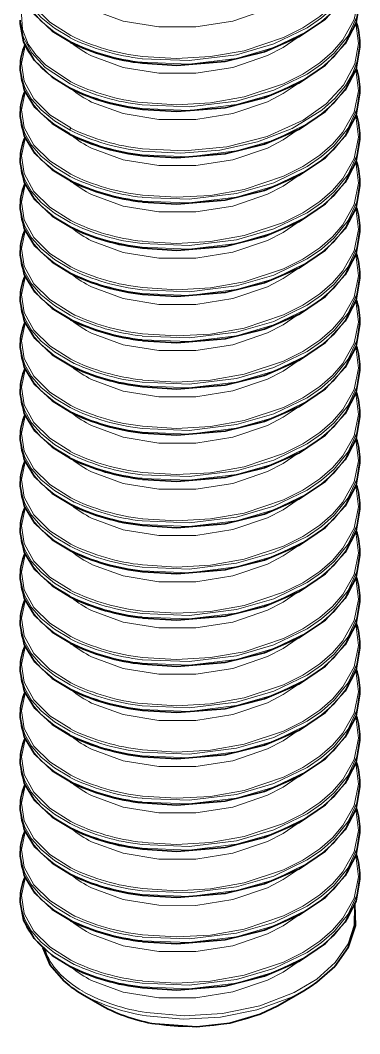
# Model space of a CAD drawing. Extents: x 145 to 857, y 42 to 790.
# Drawn here: x 704.24 to 707.24, y 723.03 to 731.98 of the extents above; entities that cross this region are included whole.
import ezdxf

# ---------------------------------------------------------------- set-up
doc = ezdxf.new("R2010")
doc.units = 0

msp = doc.modelspace()

# ---------------------------------------------------------------- linework, layer by layer
at = {"color": 7, "lineweight": 35, "ltscale": 0.000802612}
for p, q in [((704.2402, 731.9458), (704.2402, 731.9779)), ((707.2402, 731.7417), (707.2402, 731.7738)), ((707.2402, 731.3334), (707.2402, 731.3655)), ((704.2402, 731.1293), (704.2402, 731.1614)), ((704.2402, 730.7211), (704.2402, 730.7532)), ((707.2402, 730.517), (707.2402, 730.5491)), ((707.2402, 730.1087), (707.2402, 730.1408)), ((707.2402, 729.7004), (707.2402, 729.7325)), ((704.2402, 729.4963), (704.2402, 729.5284)), ((704.2402, 729.0881), (704.2402, 729.1202)), ((707.2402, 728.4757), (707.2402, 728.5078)), ((704.2402, 727.8633), (704.2402, 727.8954)), ((704.2402, 727.4551), (704.2402, 727.4872)), ((707.2402, 727.251), (707.2402, 727.2831)), ((707.2402, 726.8427), (707.2402, 726.8748)), ((707.2402, 726.4344), (707.2402, 726.4666)), ((704.2402, 726.2303), (704.2402, 726.2625)), ((704.2402, 725.8221), (704.2402, 725.8542)), ((707.2402, 725.618), (707.2402, 725.6501)), ((707.2402, 725.2097), (707.2402, 725.2418)), ((704.2402, 725.0056), (704.2402, 725.0377)), ((704.2402, 724.5974), (704.2402, 724.6295)), ((704.2402, 724.1891), (704.2402, 724.2212))]:
    msp.add_line(p, q, dxfattribs=at)
at = {"color": 7, "lineweight": 35, "ltscale": 0.000804138}
for p, q in [((704.2402, 731.5375), (704.2402, 731.5697)), ((707.2402, 730.9252), (707.2402, 730.9573)), ((704.2402, 730.3128), (704.2402, 730.345)), ((704.2402, 729.9045), (704.2402, 729.9367)), ((707.2402, 729.2922), (707.2402, 729.3243)), ((707.2402, 728.8839), (707.2402, 728.9161)), ((704.2402, 728.6798), (704.2402, 728.712)), ((704.2402, 728.2715), (704.2402, 728.3037)), ((707.2402, 728.0674), (707.2402, 728.0996)), ((707.2402, 727.6592), (707.2402, 727.6913)), ((704.2402, 727.0468), (704.2402, 727.079)), ((704.2402, 726.6385), (704.2402, 726.6707)), ((707.2402, 726.0262), (707.2402, 726.0583)), ((704.2402, 725.4138), (704.2402, 725.446)), ((707.2402, 724.8015), (707.2402, 724.8336)), ((707.2402, 724.3932), (707.2402, 724.4254))]:
    msp.add_line(p, q, dxfattribs=at)
at = {"color": 7, "lineweight": 35, "ltscale": 0.006595}
msp.add_line((706.5173, 723.2759), (706.7457, 723.4078), dxfattribs=at)
at = {"color": 7, "lineweight": 35, "ltscale": 0.00194}
msp.add_line((706.7457, 723.4078), (706.8118, 723.4485), dxfattribs=at)
at = {"color": 7, "lineweight": 35, "ltscale": 0.00496}
msp.add_line((704.9632, 723.2759), (704.7914, 723.3751), dxfattribs=at)
at = {"color": 7, "lineweight": 13}
for points in [[(707.2067, 732.7683), (707.2297, 732.5792), (707.1902, 732.3915), (707.0918, 732.2141), (706.9992, 732.1077), (706.8872, 732.0104), (706.7365, 731.9103), (706.5677, 731.8253), (706.2193, 731.7091), (705.9227, 731.6566), (705.6196, 731.6397), (705.3199, 731.6586)], [(704.6866, 731.8431), (704.5016, 731.9605), (704.361, 732.1002), (704.2749, 732.2564), (704.2504, 732.4125), (704.2838, 732.5679)], [(707.2402, 732.5903), (707.2139, 732.4166), (707.1368, 732.2501), (707.0142, 732.0969), (706.9032, 731.9989), (706.7755, 731.911), (706.4805, 731.7686), (706.15, 731.6732), (705.7343, 731.6219), (705.3179, 731.6387)], [(707.2402, 732.5582), (707.2139, 732.3844), (707.1368, 732.218), (707.0142, 732.0648), (706.9032, 731.9668), (706.7755, 731.8789), (706.4805, 731.7365), (706.15, 731.641), (705.7343, 731.5898), (705.3179, 731.6066)], [(704.6802, 731.8245), (704.5418, 731.9073), (704.425, 732.0024), (704.3407, 732.0986), (704.2806, 732.2017), (704.2504, 732.2931), (704.2402, 732.3862)], [(704.679, 731.793), (704.5408, 731.8759), (704.4242, 731.971), (704.3403, 732.067), (704.2805, 732.1699), (704.2504, 732.2611), (704.2402, 732.3541)], [(707.2067, 732.3601), (707.2297, 732.171), (707.1902, 731.9833), (707.0918, 731.8058), (706.9992, 731.6995), (706.8872, 731.6022), (706.7365, 731.5021), (706.5677, 731.4171), (706.2193, 731.3008), (705.9227, 731.2484), (705.6196, 731.2314), (705.3199, 731.2503)], [(704.871, 732.0724), (705.1509, 731.9698), (705.4646, 731.9189), (705.791, 731.9188), (706.1191, 731.9704), (706.426, 732.0746), (706.5645, 732.1464), (706.6886, 732.2308)], [(707.2402, 732.1821), (707.2139, 732.0083), (707.1368, 731.8418), (707.0142, 731.6887), (706.9032, 731.5907), (706.7755, 731.5028), (706.4805, 731.3604), (706.15, 731.2649), (705.7343, 731.2137), (705.3179, 731.2305)], [(704.2838, 732.1597), (704.2518, 732.0286), (704.2612, 731.8961), (704.3112, 731.7672), (704.3764, 731.6727), (704.4624, 731.5848), (704.6866, 731.4349)], [(707.2402, 732.1499), (707.2139, 731.9762), (707.1368, 731.8097), (707.0142, 731.6566), (706.9032, 731.5585), (706.7755, 731.4706), (706.4805, 731.3282), (706.15, 731.2327), (705.7343, 731.1816), (705.3179, 731.1983)], [(704.2402, 731.9779), (704.266, 731.8303), (704.3412, 731.6896), (704.4607, 731.5616), (704.6802, 731.4163)], [(705.3199, 730.842), (705.6916, 730.824), (706.0655, 730.8607), (706.4224, 730.952), (706.7412, 731.0966), (706.9424, 731.2386), (707.0978, 731.4058), (707.1965, 731.592), (707.23, 731.7715), (707.2067, 731.9518)], [(704.871, 731.6641), (705.1509, 731.5616), (705.4646, 731.5106), (705.791, 731.5106), (706.1191, 731.5622), (706.426, 731.6664), (706.5645, 731.7382), (706.6886, 731.8226)], [(704.6866, 731.0266), (704.5018, 731.1439), (704.3611, 731.2834), (704.275, 731.4395), (704.2504, 731.5954), (704.2834, 731.7507)], [(705.3179, 730.8222), (705.6596, 730.8035), (706.0043, 730.8307), (706.3374, 730.9039), (706.6434, 731.0223), (706.9059, 731.1846), (707.0209, 731.2874), (707.1146, 731.4), (707.1766, 731.5054), (707.2184, 731.6153), (707.2402, 731.7738)], [(707.2402, 731.7417), (707.2139, 731.5679), (707.1368, 731.4014), (707.0142, 731.2483), (706.9032, 731.1503), (706.7755, 731.0624), (706.4805, 730.92), (706.15, 730.8245), (705.7343, 730.7733), (705.3179, 730.7901)], [(704.6802, 731.008), (704.5418, 731.0908), (704.425, 731.1859), (704.3407, 731.282), (704.2806, 731.3853), (704.2504, 731.4766), (704.2402, 731.5697)], [(704.679, 730.9766), (704.5408, 731.0594), (704.4242, 731.1545), (704.3403, 731.2505), (704.2805, 731.3534), (704.2504, 731.4446), (704.2402, 731.5375)], [(707.2067, 731.5436), (707.2297, 731.3545), (707.1902, 731.1667), (707.0918, 730.9894), (706.9992, 730.8829), (706.8872, 730.7856), (706.7365, 730.6856), (706.5677, 730.6006), (706.2193, 730.4844), (705.9227, 730.4319), (705.6196, 730.415), (705.3199, 730.4338)], [(704.871, 731.2559), (705.1509, 731.1534), (705.4646, 731.1024), (705.791, 731.1023), (706.1191, 731.1539), (706.426, 731.2582), (706.5645, 731.3299), (706.6886, 731.4144)], [(704.6866, 730.6183), (704.5016, 730.7358), (704.361, 730.8754), (704.2749, 731.0316), (704.2504, 731.1877), (704.2838, 731.3432)], [(707.2402, 731.3655), (707.2139, 731.1918), (707.1368, 731.0253), (707.0142, 730.8722), (706.9032, 730.7742), (706.7755, 730.6863), (706.4805, 730.5438), (706.15, 730.4484), (705.7343, 730.3972), (705.3179, 730.4139)], [(707.2402, 731.3334), (707.2139, 731.1597), (707.1368, 730.9932), (707.0142, 730.8401), (706.9032, 730.7421), (706.7755, 730.6542), (706.4805, 730.5117), (706.15, 730.4163), (705.7343, 730.3651), (705.3179, 730.3818)], [(704.6802, 730.5997), (704.5418, 730.6826), (704.425, 730.7776), (704.3407, 730.8738), (704.2806, 730.977), (704.2504, 731.0684), (704.2402, 731.1614)], [(704.679, 730.5683), (704.5408, 730.6511), (704.4242, 730.7463), (704.3403, 730.8422), (704.2805, 730.9451), (704.2504, 731.0364), (704.2402, 731.1293)], [(707.2067, 731.1353), (707.2297, 730.9462), (707.1902, 730.7585), (707.0918, 730.5811), (706.9992, 730.4747), (706.8872, 730.3774), (706.7365, 730.2773), (706.5677, 730.1923), (706.2193, 730.0761), (705.9227, 730.0236), (705.6196, 730.0067), (705.3199, 730.0255)], [(704.6866, 730.2101), (704.5016, 730.3275), (704.361, 730.4672), (704.2749, 730.6234), (704.2504, 730.7795), (704.2838, 730.9349)], [(704.871, 730.8476), (705.1509, 730.7451), (705.4646, 730.6942), (705.791, 730.694), (706.1191, 730.7457), (706.426, 730.8499), (706.5645, 730.9216), (706.6886, 731.0061)], [(707.2402, 730.9573), (707.2139, 730.7836), (707.1368, 730.6171), (707.0142, 730.4639), (706.9032, 730.3659), (706.7755, 730.278), (706.4805, 730.1356), (706.15, 730.0402), (705.7343, 729.989), (705.3179, 730.0057)], [(707.2402, 730.9252), (707.2139, 730.7515), (707.1368, 730.585), (707.0142, 730.4318), (706.9032, 730.3338), (706.7755, 730.2459), (706.4805, 730.1035), (706.15, 730.008), (705.7343, 729.9568), (705.3179, 729.9736)], [(704.6802, 730.1915), (704.5418, 730.2743), (704.425, 730.3694), (704.3407, 730.4656), (704.2806, 730.5687), (704.2504, 730.6601), (704.2402, 730.7532)], [(704.679, 730.16), (704.5408, 730.2429), (704.4242, 730.338), (704.3403, 730.434), (704.2805, 730.5369), (704.2504, 730.6281), (704.2402, 730.7211)], [(707.2067, 730.7271), (707.2297, 730.538), (707.1902, 730.3503), (707.0918, 730.1729), (706.9992, 730.0665), (706.8872, 729.9691), (706.7365, 729.8691), (706.5677, 729.7841), (706.2193, 729.6678), (705.9227, 729.6154), (705.6196, 729.5985), (705.3199, 729.6173)], [(704.871, 730.4394), (705.1509, 730.3369), (705.4646, 730.2859), (705.791, 730.2858), (706.1191, 730.3374), (706.426, 730.4417), (706.5645, 730.5134), (706.6886, 730.5978)], [(704.6866, 729.8019), (704.5016, 729.9193), (704.361, 730.059), (704.2749, 730.2151), (704.2504, 730.3713), (704.2838, 730.5267)], [(707.2402, 730.5491), (707.2139, 730.3753), (707.1368, 730.2089), (707.0142, 730.0557), (706.9032, 729.9576), (706.7755, 729.8698), (706.4805, 729.7274), (706.15, 729.6319), (705.7343, 729.5807), (705.3179, 729.5975)], [(707.2402, 730.517), (707.2139, 730.3432), (707.1368, 730.1767), (707.0142, 730.0236), (706.9032, 729.9255), (706.7755, 729.8376), (706.4805, 729.6952), (706.15, 729.5997), (705.7343, 729.5486), (705.3179, 729.5653)], [(704.6802, 729.7833), (704.5418, 729.866), (704.425, 729.9611), (704.3407, 730.0573), (704.2806, 730.1605), (704.2504, 730.2518), (704.2402, 730.345)], [(704.679, 729.7518), (704.5408, 729.8347), (704.4242, 729.9298), (704.3403, 730.0258), (704.2805, 730.1287), (704.2504, 730.2198), (704.2402, 730.3128)], [(707.2067, 730.3188), (707.2297, 730.1298), (707.1902, 729.942), (707.0918, 729.7646), (706.9992, 729.6582), (706.8872, 729.5609), (706.7365, 729.4609), (706.5677, 729.3758), (706.2193, 729.2596), (705.9227, 729.2072), (705.6196, 729.1902), (705.3199, 729.209)], [(704.6866, 729.3936), (704.5016, 729.511), (704.361, 729.6507), (704.2749, 729.8069), (704.2504, 729.963), (704.2838, 730.1185)], [(704.871, 730.0311), (705.1509, 729.9286), (705.4646, 729.8776), (705.791, 729.8776), (706.1191, 729.9292), (706.426, 730.0334), (706.5645, 730.1052), (706.6886, 730.1896)], [(707.2402, 730.1408), (707.2139, 729.967), (707.1368, 729.8006), (707.0142, 729.6475), (706.9032, 729.5494), (706.7755, 729.4615), (706.4805, 729.3191), (706.15, 729.2236), (705.7343, 729.1725), (705.3179, 729.1892)], [(707.2402, 730.1087), (707.2139, 729.9349), (707.1368, 729.7684), (707.0142, 729.6153), (706.9032, 729.5173), (706.7755, 729.4294), (706.4805, 729.287), (706.15, 729.1915), (705.7343, 729.1404), (705.3179, 729.1571)], [(704.6802, 729.375), (704.5418, 729.4578), (704.425, 729.5529), (704.3407, 729.649), (704.2806, 729.7523), (704.2504, 729.8436), (704.2402, 729.9367)], [(704.679, 729.3436), (704.5408, 729.4264), (704.4242, 729.5215), (704.3403, 729.6175), (704.2805, 729.7204), (704.2504, 729.8116), (704.2402, 729.9045)], [(707.2067, 729.9106), (707.2297, 729.7215), (707.1902, 729.5338), (707.0918, 729.3564), (706.9992, 729.2499), (706.8872, 729.1526), (706.7365, 729.0526), (706.5677, 728.9676), (706.2193, 728.8514), (705.9227, 728.7989), (705.6196, 728.782), (705.3199, 728.8008)], [(704.871, 729.6229), (705.1509, 729.5204), (705.4646, 729.4694), (705.791, 729.4693), (706.1191, 729.5209), (706.426, 729.6252), (706.5645, 729.6969), (706.6886, 729.7814)], [(704.6866, 728.9854), (704.5016, 729.1028), (704.361, 729.2424), (704.2749, 729.3987), (704.2504, 729.5547), (704.2838, 729.7102)], [(707.2402, 729.7325), (707.2139, 729.5588), (707.1368, 729.3923), (707.0142, 729.2392), (706.9032, 729.1412), (706.7755, 729.0533), (706.4805, 728.9109), (706.15, 728.8154), (705.7343, 728.7642), (705.3179, 728.781)], [(707.2402, 729.7004), (707.2139, 729.5267), (707.1368, 729.3602), (707.0142, 729.2071), (706.9032, 729.1091), (706.7755, 729.0212), (706.4805, 728.8787), (706.15, 728.7833), (705.7343, 728.7321), (705.3179, 728.7488)], [(704.6802, 728.9668), (704.5418, 729.0496), (704.425, 729.1447), (704.3407, 729.2408), (704.2806, 729.344), (704.2504, 729.4354), (704.2402, 729.5284)], [(704.679, 728.9353), (704.5408, 729.0182), (704.4242, 729.1133), (704.3403, 729.2092), (704.2805, 729.3121), (704.2504, 729.4034), (704.2402, 729.4963)], [(707.2067, 729.5023), (707.2297, 729.3132), (707.1902, 729.1255), (707.0918, 728.9481), (706.9992, 728.8417), (706.8872, 728.7444), (706.7365, 728.6443), (706.5677, 728.5593), (706.2193, 728.4431), (705.9227, 728.3906), (705.6196, 728.3737), (705.3199, 728.3926)], [(704.871, 729.2146), (705.1509, 729.1121), (705.4646, 729.0612), (705.791, 729.061), (706.1191, 729.1127), (706.426, 729.2169), (706.5645, 729.2886), (706.6886, 729.3731)], [(707.2402, 729.3243), (707.2139, 729.1506), (707.1368, 728.9841), (707.0142, 728.8309), (706.9032, 728.7329), (706.7755, 728.645), (706.4805, 728.5026), (706.15, 728.4072), (705.7343, 728.356), (705.3179, 728.3727)], [(704.6866, 728.5771), (704.5016, 728.6945), (704.361, 728.8342), (704.2749, 728.9904), (704.2504, 729.1465), (704.2838, 729.302)], [(707.2402, 729.2922), (707.2139, 729.1185), (707.1368, 728.952), (707.0142, 728.7988), (706.9032, 728.7008), (706.7755, 728.6129), (706.4805, 728.4705), (706.15, 728.375), (705.7343, 728.3239), (705.3179, 728.3406)], [(704.6802, 728.5585), (704.5418, 728.6413), (704.425, 728.7364), (704.3407, 728.8326), (704.2806, 728.9357), (704.2504, 729.0271), (704.2402, 729.1202)], [(704.679, 728.5271), (704.5408, 728.6099), (704.4242, 728.705), (704.3403, 728.801), (704.2805, 728.9039), (704.2504, 728.9951), (704.2402, 729.0881)], [(707.2067, 729.0941), (707.2297, 728.905), (707.1902, 728.7173), (707.0918, 728.5399), (706.9992, 728.4335), (706.8872, 728.3362), (706.7365, 728.2361), (706.5677, 728.1511), (706.2193, 728.0349), (705.9227, 727.9824), (705.6196, 727.9655), (705.3199, 727.9843)], [(704.871, 728.8064), (705.1509, 728.7039), (705.4646, 728.6529), (705.791, 728.6528), (706.1191, 728.7045), (706.426, 728.8087), (706.5645, 728.8804), (706.6886, 728.9648)], [(704.6866, 728.1689), (704.5016, 728.2863), (704.361, 728.426), (704.2749, 728.5822), (704.2504, 728.7383), (704.2838, 728.8937)], [(707.2402, 728.9161), (707.2139, 728.7423), (707.1368, 728.5758), (707.0142, 728.4227), (706.9032, 728.3247), (706.7755, 728.2368), (706.4805, 728.0944), (706.15, 727.9989), (705.7343, 727.9478), (705.3179, 727.9645)], [(707.2402, 728.8839), (707.2139, 728.7102), (707.1368, 728.5437), (707.0142, 728.3906), (706.9032, 728.2925), (706.7755, 728.2047), (706.4805, 728.0623), (706.15, 727.9668), (705.7343, 727.9156), (705.3179, 727.9324)], [(704.6802, 728.1503), (704.5418, 728.233), (704.425, 728.3281), (704.3407, 728.4243), (704.2806, 728.5275), (704.2504, 728.6188), (704.2402, 728.712)], [(707.2067, 728.6859), (707.2297, 728.4968), (707.1902, 728.309), (707.0918, 728.1317), (706.9992, 728.0252), (706.8872, 727.9279), (706.7365, 727.8279), (706.5677, 727.7428), (706.2193, 727.6266), (705.9227, 727.5741), (705.6196, 727.5573), (705.3199, 727.576)], [(704.679, 728.1188), (704.5408, 728.2017), (704.4242, 728.2968), (704.3403, 728.3928), (704.2805, 728.4957), (704.2504, 728.5869), (704.2402, 728.6798)], [(704.871, 728.3981), (705.1509, 728.2957), (705.4646, 728.2446), (705.791, 728.2446), (706.1191, 728.2962), (706.426, 728.4004), (706.5645, 728.4722), (706.6886, 728.5566)], [(707.2402, 728.5078), (707.2139, 728.3341), (707.1368, 728.1676), (707.0142, 728.0145), (706.9032, 727.9164), (706.7755, 727.8286), (706.4805, 727.6861), (706.15, 727.5906), (705.7343, 727.5395), (705.3179, 727.5562)], [(704.6866, 727.7606), (704.5016, 727.8781), (704.361, 728.0177), (704.2749, 728.1739), (704.2504, 728.33), (704.2838, 728.4855)], [(707.2402, 728.4757), (707.2139, 728.3019), (707.1368, 728.1354), (707.0142, 727.9823), (706.9032, 727.8843), (706.7755, 727.7964), (706.4805, 727.654), (706.15, 727.5585), (705.7343, 727.5073), (705.3179, 727.5241)], [(704.6802, 727.742), (704.5418, 727.8248), (704.425, 727.9199), (704.3407, 728.0161), (704.2806, 728.1193), (704.2504, 728.2106), (704.2402, 728.3037)], [(704.679, 727.7106), (704.5408, 727.7934), (704.4242, 727.8885), (704.3403, 727.9845), (704.2805, 728.0874), (704.2504, 728.1786), (704.2402, 728.2715)], [(707.2067, 728.2776), (707.2297, 728.0885), (707.1902, 727.9008), (707.0918, 727.7234), (706.9992, 727.6169), (706.8872, 727.5197), (706.7365, 727.4196), (706.5677, 727.3346), (706.2193, 727.2184), (705.9227, 727.1659), (705.6196, 727.149), (705.3199, 727.1678)], [(704.871, 727.9899), (705.1509, 727.8874), (705.4646, 727.8364), (705.791, 727.8363), (706.1191, 727.8879), (706.426, 727.9922), (706.5645, 728.0639), (706.6886, 728.1484)], [(704.6866, 727.3524), (704.5016, 727.4698), (704.361, 727.6094), (704.2749, 727.7656), (704.2504, 727.9218), (704.2838, 728.0772)], [(707.2402, 728.0996), (707.2139, 727.9258), (707.1368, 727.7593), (707.0142, 727.6062), (706.9032, 727.5082), (706.7755, 727.4203), (706.4805, 727.2778), (706.15, 727.1824), (705.7343, 727.1312), (705.3179, 727.1479)], [(707.2402, 728.0674), (707.2139, 727.8937), (707.1368, 727.7272), (707.0142, 727.5741), (706.9032, 727.4761), (706.7755, 727.3882), (706.4805, 727.2457), (706.15, 727.1503), (705.7343, 727.0991), (705.3179, 727.1158)], [(704.6802, 727.3337), (704.5418, 727.4166), (704.425, 727.5117), (704.3407, 727.6078), (704.2806, 727.711), (704.2504, 727.8024), (704.2402, 727.8954)], [(704.679, 727.3023), (704.5408, 727.3852), (704.4242, 727.4803), (704.3403, 727.5762), (704.2805, 727.6791), (704.2504, 727.7704), (704.2402, 727.8633)], [(707.2067, 727.8693), (707.2297, 727.6802), (707.1902, 727.4926), (707.0918, 727.3151), (706.9992, 727.2087), (706.8872, 727.1114), (706.7365, 727.0114), (706.5677, 726.9263), (706.2193, 726.8101), (705.9227, 726.7576), (705.6196, 726.7407), (705.3199, 726.7596)], [(704.871, 727.5816), (705.1509, 727.4791), (705.4646, 727.4282), (705.791, 727.428), (706.1191, 727.4797), (706.426, 727.5839), (706.5645, 727.6556), (706.6886, 727.7401)], [(704.6866, 726.9441), (704.5016, 727.0615), (704.361, 727.2012), (704.2749, 727.3574), (704.2504, 727.5135), (704.2838, 727.6689)], [(707.2402, 727.6913), (707.2139, 727.5176), (707.1368, 727.3511), (707.0142, 727.198), (706.9032, 727.0999), (706.7755, 727.0121), (706.4805, 726.8696), (706.15, 726.7742), (705.7343, 726.723), (705.3179, 726.7397)], [(707.2402, 727.6592), (707.2139, 727.4855), (707.1368, 727.319), (707.0142, 727.1658), (706.9032, 727.0678), (706.7755, 726.9799), (706.4805, 726.8375), (706.15, 726.742), (705.7343, 726.6909), (705.3179, 726.7076)], [(704.6802, 726.9255), (704.5418, 727.0083), (704.425, 727.1034), (704.3407, 727.1996), (704.2806, 727.3027), (704.2504, 727.3941), (704.2402, 727.4872)], [(704.679, 726.894), (704.5408, 726.9769), (704.4242, 727.072), (704.3403, 727.168), (704.2805, 727.2709), (704.2504, 727.3621), (704.2402, 727.4551)], [(707.2067, 727.4611), (707.2297, 727.272), (707.1902, 727.0843), (707.0918, 726.9069), (706.9992, 726.8005), (706.8872, 726.7032), (706.7365, 726.6031), (706.5677, 726.5181), (706.2193, 726.4019), (705.9227, 726.3494), (705.6196, 726.3325), (705.3199, 726.3513)], [(704.6866, 726.5359), (704.5016, 726.6533), (704.361, 726.793), (704.2749, 726.9492), (704.2504, 727.1053), (704.2838, 727.2607)], [(704.871, 727.1734), (705.1509, 727.0709), (705.4646, 727.0199), (705.791, 727.0198), (706.1191, 727.0714), (706.426, 727.1757), (706.5645, 727.2474), (706.6886, 727.3318)], [(707.2402, 727.2831), (707.2139, 727.1093), (707.1368, 726.9429), (707.0142, 726.7897), (706.9032, 726.6917), (706.7755, 726.6038), (706.4805, 726.4614), (706.15, 726.3659), (705.7343, 726.3148), (705.3179, 726.3315)], [(707.2402, 727.251), (707.2139, 727.0772), (707.1368, 726.9107), (707.0142, 726.7576), (706.9032, 726.6595), (706.7755, 726.5717), (706.4805, 726.4292), (706.15, 726.3337), (705.7343, 726.2826), (705.3179, 726.2993)], [(704.6802, 726.5173), (704.5418, 726.6), (704.425, 726.6951), (704.3407, 726.7913), (704.2806, 726.8945), (704.2504, 726.9858), (704.2402, 727.079)], [(704.679, 726.4858), (704.5408, 726.5687), (704.4242, 726.6638), (704.3403, 726.7598), (704.2805, 726.8627), (704.2504, 726.9539), (704.2402, 727.0468)], [(707.2067, 727.0529), (707.2297, 726.8638), (707.1902, 726.676), (707.0918, 726.4987), (706.9992, 726.3922), (706.8872, 726.2949), (706.7365, 726.1949), (706.5677, 726.1098), (706.2193, 725.9937), (705.9227, 725.9412), (705.6196, 725.9243), (705.3199, 725.9431)], [(704.871, 726.7651), (705.1509, 726.6627), (705.4646, 726.6116), (705.791, 726.6116), (706.1191, 726.6632), (706.426, 726.7675), (706.5645, 726.8392), (706.6886, 726.9236)], [(704.6866, 726.1276), (704.5016, 726.2451), (704.361, 726.3847), (704.2749, 726.5409), (704.2504, 726.697), (704.2838, 726.8525)], [(707.2402, 726.8748), (707.2139, 726.7011), (707.1368, 726.5346), (707.0142, 726.3815), (706.9032, 726.2834), (706.7755, 726.1956), (706.4805, 726.0531), (706.15, 725.9576), (705.7343, 725.9065), (705.3179, 725.9232)], [(707.2402, 726.8427), (707.2139, 726.6689), (707.1368, 726.5024), (707.0142, 726.3494), (706.9032, 726.2513), (706.7755, 726.1635), (706.4805, 726.021), (706.15, 725.9255), (705.7343, 725.8744), (705.3179, 725.8911)], [(704.6802, 726.109), (704.5418, 726.1918), (704.425, 726.2869), (704.3407, 726.3831), (704.2806, 726.4863), (704.2504, 726.5776), (704.2402, 726.6707)], [(704.679, 726.0776), (704.5408, 726.1604), (704.4242, 726.2556), (704.3403, 726.3515), (704.2805, 726.4544), (704.2504, 726.5457), (704.2402, 726.6385)], [(707.2067, 726.6446), (707.2297, 726.4555), (707.1902, 726.2678), (707.0918, 726.0904), (706.9992, 725.984), (706.8872, 725.8867), (706.7365, 725.7866), (706.5677, 725.7016), (706.2193, 725.5854), (705.9227, 725.5329), (705.6196, 725.516), (705.3199, 725.5348)], [(704.871, 726.3569), (705.1509, 726.2544), (705.4646, 726.2034), (705.791, 726.2033), (706.1191, 726.2549), (706.426, 726.3592), (706.5645, 726.4309), (706.6886, 726.5154)], [(707.2402, 726.4666), (707.2139, 726.2928), (707.1368, 726.1263), (707.0142, 725.9732), (706.9032, 725.8752), (706.7755, 725.7873), (706.4805, 725.6449), (706.15, 725.5494), (705.7343, 725.4982), (705.3179, 725.515)], [(704.6866, 725.7194), (704.5016, 725.8368), (704.361, 725.9764), (704.2749, 726.1327), (704.2504, 726.2888), (704.2838, 726.4442)], [(707.2402, 726.4344), (707.2139, 726.2607), (707.1368, 726.0942), (707.0142, 725.9411), (706.9032, 725.8431), (706.7755, 725.7552), (706.4805, 725.6127), (706.15, 725.5173), (705.7343, 725.4661), (705.3179, 725.4828)], [(704.6802, 725.7008), (704.5418, 725.7836), (704.425, 725.8787), (704.3407, 725.9749), (704.2806, 726.078), (704.2504, 726.1694), (704.2402, 726.2625)], [(704.679, 725.6693), (704.5408, 725.7522), (704.4242, 725.8473), (704.3403, 725.9432), (704.2805, 726.0461), (704.2504, 726.1374), (704.2402, 726.2303)], [(707.2067, 726.2363), (707.2297, 726.0472), (707.1902, 725.8596), (707.0918, 725.6821), (706.9992, 725.5757), (706.8872, 725.4784), (706.7365, 725.3784), (706.5677, 725.2933), (706.2193, 725.1771), (705.9227, 725.1246), (705.6196, 725.1078), (705.3199, 725.1266)], [(704.871, 725.9486), (705.1509, 725.8461), (705.4646, 725.7952), (705.791, 725.795), (706.1191, 725.8467), (706.426, 725.9509), (706.5645, 726.0227), (706.6886, 726.1071)], [(704.6866, 725.3112), (704.5016, 725.4285), (704.361, 725.5682), (704.2749, 725.7244), (704.2504, 725.8805), (704.2838, 726.036)], [(707.2402, 726.0583), (707.2139, 725.8846), (707.1368, 725.7181), (707.0142, 725.5649), (706.9032, 725.4669), (706.7755, 725.379), (706.4805, 725.2366), (706.15, 725.1412), (705.7343, 725.09), (705.3179, 725.1068)], [(707.2402, 726.0262), (707.2139, 725.8525), (707.1368, 725.686), (707.0142, 725.5328), (706.9032, 725.4348), (706.7755, 725.3469), (706.4805, 725.2045), (706.15, 725.109), (705.7343, 725.0579), (705.3179, 725.0746)], [(704.6802, 725.2925), (704.5418, 725.3753), (704.425, 725.4704), (704.3407, 725.5666), (704.2806, 725.6698), (704.2504, 725.7611), (704.2402, 725.8542)], [(704.679, 725.2611), (704.5408, 725.3439), (704.4242, 725.4391), (704.3403, 725.535), (704.2805, 725.6379), (704.2504, 725.7291), (704.2402, 725.8221)], [(707.2067, 725.8281), (707.2297, 725.639), (707.1902, 725.4513), (707.0918, 725.2739), (706.9992, 725.1675), (706.8872, 725.0702), (706.7365, 724.9702), (706.5677, 724.8851), (706.2193, 724.7689), (705.9227, 724.7164), (705.6196, 724.6995), (705.3199, 724.7183)], [(704.871, 725.5404), (705.1509, 725.4379), (705.4646, 725.3869), (705.791, 725.3868), (706.1191, 725.4385), (706.426, 725.5427), (706.5645, 725.6144), (706.6886, 725.6989)], [(707.2402, 725.6501), (707.2139, 725.4763), (707.1368, 725.3099), (707.0142, 725.1567), (706.9032, 725.0587), (706.7755, 724.9708), (706.4805, 724.8284), (706.15, 724.7329), (705.7343, 724.6818), (705.3179, 724.6985)], [(704.6866, 724.9029), (704.5016, 725.0203), (704.361, 725.16), (704.2749, 725.3162), (704.2504, 725.4723), (704.2838, 725.6277)], [(707.2402, 725.618), (707.2139, 725.4442), (707.1368, 725.2777), (707.0142, 725.1246), (706.9032, 725.0266), (706.7755, 724.9387), (706.4805, 724.7963), (706.15, 724.7008), (705.7343, 724.6496), (705.3179, 724.6664)], [(704.6802, 724.8843), (704.5418, 724.967), (704.425, 725.0621), (704.3407, 725.1583), (704.2806, 725.2615), (704.2504, 725.3528), (704.2402, 725.446)], [(704.679, 724.8528), (704.5408, 724.9357), (704.4242, 725.0308), (704.3403, 725.1268), (704.2805, 725.2297), (704.2504, 725.3209), (704.2402, 725.4138)], [(707.2067, 725.4199), (707.2297, 725.2308), (707.1902, 725.043), (707.0918, 724.8657), (706.9992, 724.7592), (706.8872, 724.6619), (706.7365, 724.5619), (706.5677, 724.4768), (706.2193, 724.3607), (705.9227, 724.3082), (705.6196, 724.2913), (705.3199, 724.3101)], [(704.871, 725.1321), (705.1509, 725.0297), (705.4646, 724.9786), (705.791, 724.9786), (706.1191, 725.0302), (706.426, 725.1344), (706.5645, 725.2062), (706.6886, 725.2906)], [(704.6866, 724.4946), (704.5016, 724.6121), (704.361, 724.7517), (704.2749, 724.9079), (704.2504, 725.064), (704.2838, 725.2195)], [(707.2402, 725.2418), (707.2139, 725.0681), (707.1368, 724.9016), (707.0142, 724.7485), (706.9032, 724.6505), (706.7755, 724.5626), (706.4805, 724.4201), (706.15, 724.3246), (705.7343, 724.2735), (705.3179, 724.2902)], [(707.2402, 725.2097), (707.2139, 725.0359), (707.1368, 724.8694), (707.0142, 724.7163), (706.9032, 724.6183), (706.7755, 724.5305), (706.4805, 724.388), (706.15, 724.2925), (705.7343, 724.2414), (705.3179, 724.2581)], [(704.6802, 724.476), (704.5418, 724.5588), (704.425, 724.6539), (704.3407, 724.7501), (704.2806, 724.8533), (704.2504, 724.9446), (704.2402, 725.0377)], [(704.679, 724.4446), (704.5408, 724.5275), (704.4242, 724.6226), (704.3403, 724.7185), (704.2805, 724.8214), (704.2504, 724.9126), (704.2402, 725.0056)], [(707.2067, 725.0116), (707.2297, 724.8225), (707.1902, 724.6348), (707.0918, 724.4574), (706.9992, 724.351), (706.8872, 724.2537), (706.7365, 724.1536), (706.5677, 724.0686), (706.2193, 723.9524), (705.9227, 723.8999), (705.6196, 723.883), (705.3199, 723.9018)], [(704.871, 724.7239), (705.1509, 724.6214), (705.4646, 724.5704), (705.791, 724.5703), (706.1191, 724.6219), (706.426, 724.7262), (706.5645, 724.7979), (706.6886, 724.8824)], [(707.2402, 724.8336), (707.2139, 724.6599), (707.1368, 724.4933), (707.0142, 724.3402), (706.9032, 724.2422), (706.7755, 724.1543), (706.4805, 724.0119), (706.15, 723.9164), (705.7343, 723.8652), (705.3179, 723.882)], [(704.6866, 724.0864), (704.5016, 724.2038), (704.361, 724.3434), (704.2749, 724.4997), (704.2504, 724.6558), (704.2838, 724.8112)], [(707.2402, 724.8015), (707.2139, 724.6277), (707.1368, 724.4612), (707.0142, 724.3081), (706.9032, 724.2101), (706.7755, 724.1222), (706.4805, 723.9797), (706.15, 723.8843), (705.7343, 723.8331), (705.3179, 723.8499)], [(704.6802, 724.0678), (704.5418, 724.1506), (704.425, 724.2457), (704.3407, 724.3419), (704.2806, 724.445), (704.2504, 724.5364), (704.2402, 724.6295)], [(704.679, 724.0363), (704.5408, 724.1192), (704.4242, 724.2143), (704.3403, 724.3102), (704.2805, 724.4131), (704.2504, 724.5044), (704.2402, 724.5974)], [(707.2067, 724.6033), (707.2297, 724.4142), (707.1902, 724.2266), (707.0918, 724.0491), (706.9992, 723.9427), (706.8872, 723.8455), (706.7365, 723.7454), (706.5677, 723.6603), (706.2193, 723.5441), (705.9227, 723.4916), (705.6196, 723.4747), (705.3199, 723.4936)], [(704.6866, 723.6781), (704.5016, 723.7955), (704.361, 723.9352), (704.2749, 724.0914), (704.2504, 724.2476), (704.2838, 724.403)], [(704.871, 724.3157), (705.1509, 724.2131), (705.4646, 724.1622), (705.791, 724.162), (706.1191, 724.2137), (706.426, 724.3179), (706.5645, 724.3896), (706.6886, 724.4741)], [(707.2402, 724.4254), (707.2139, 724.2516), (707.1368, 724.0851), (707.0142, 723.932), (706.9032, 723.8339), (706.7755, 723.7461), (706.4805, 723.6036), (706.15, 723.5082), (705.7343, 723.457), (705.3179, 723.4738)], [(707.2402, 724.3932), (707.2139, 724.2195), (707.1368, 724.053), (707.0142, 723.8998), (706.9032, 723.8018), (706.7755, 723.7139), (706.4805, 723.5715), (706.15, 723.476), (705.7343, 723.4249), (705.3179, 723.4416)], [(704.6802, 723.6595), (704.5418, 723.7423), (704.425, 723.8374), (704.3407, 723.9336), (704.2806, 724.0367), (704.2504, 724.1281), (704.2402, 724.2212)], [(705.3553, 723.2146), (705.688, 723.1862), (706.0276, 723.2059), (706.3576, 723.2742), (706.6602, 723.3909), (706.8602, 723.5113), (707.0228, 723.6569), (707.1372, 723.8234), (707.1913, 723.9881), (707.1926, 724.1577)], [(704.871, 723.9074), (705.1509, 723.8049), (705.4646, 723.7539), (705.791, 723.7538), (706.1191, 723.8055), (706.426, 723.9097), (706.5645, 723.9814), (706.6886, 724.0659)], [(704.871, 723.4991), (705.1509, 723.3967), (705.4646, 723.3456), (705.791, 723.3456), (706.1191, 723.3972), (706.426, 723.5015), (706.5645, 723.5732), (706.6886, 723.6577)], [(705.3551, 723.1865), (705.6791, 723.1582), (706.0099, 723.1755), (706.3323, 723.2388), (706.6304, 723.3478), (706.7457, 723.4078)]]:
    msp.add_lwpolyline(points, dxfattribs=at)
at = {"color": 7, "lineweight": 35}
for points in [[(707.2402, 732.5582), (707.2081, 732.3641), (707.1129, 732.1779), (706.9374, 731.9886), (706.7088, 731.8335), (706.3998, 731.7001), (706.0515, 731.6143), (705.6232, 731.5792), (705.3211, 731.5978)], [(704.2402, 732.3541), (704.2747, 732.181), (704.3694, 732.025), (704.5236, 731.882), (704.6836, 731.7836)], [(707.2402, 732.1499), (707.2081, 731.9558), (707.1129, 731.7697), (706.9374, 731.5803), (706.7088, 731.4253), (706.3998, 731.2919), (706.0515, 731.206), (705.6232, 731.1709), (705.3211, 731.1896)], [(704.2402, 731.9458), (704.2692, 731.7868), (704.3629, 731.6248), (704.5215, 731.4752), (704.6836, 731.3754)], [(707.2402, 731.7417), (707.2081, 731.5475), (707.1129, 731.3615), (706.9374, 731.1721), (706.7088, 731.017), (706.3998, 730.8836), (706.0515, 730.7977), (705.6232, 730.7627), (705.3211, 730.7813)], [(704.2402, 731.5375), (704.2747, 731.3644), (704.3694, 731.2085), (704.5236, 731.0655), (704.6836, 730.9671)], [(707.2402, 731.3334), (707.2081, 731.1393), (707.1129, 730.9532), (706.9374, 730.7638), (706.7088, 730.6088), (706.3998, 730.4753), (706.0515, 730.3895), (705.6232, 730.3544), (705.3211, 730.373)], [(704.2402, 731.1293), (704.2747, 730.9562), (704.3694, 730.8002), (704.5236, 730.6572), (704.6836, 730.5588)], [(707.2402, 730.9252), (707.2081, 730.7311), (707.1129, 730.5449), (706.9374, 730.3556), (706.7088, 730.2005), (706.3998, 730.0671), (706.0515, 729.9813), (705.6232, 729.9462), (705.3211, 729.9648)], [(704.2402, 730.7211), (704.2747, 730.548), (704.3694, 730.392), (704.5236, 730.249), (704.6836, 730.1506)], [(707.2402, 730.517), (707.2081, 730.3228), (707.1129, 730.1367), (706.9374, 729.9473), (706.7088, 729.7923), (706.3998, 729.6589), (706.0515, 729.573), (705.6232, 729.5379), (705.3211, 729.5566)], [(704.2402, 730.3128), (704.2747, 730.1397), (704.3694, 729.9838), (704.5236, 729.8407), (704.6836, 729.7424)], [(707.2402, 730.1087), (707.2081, 729.9146), (707.1129, 729.7285), (706.9374, 729.5391), (706.7088, 729.384), (706.3998, 729.2506), (706.0515, 729.1647), (705.6232, 729.1297), (705.3211, 729.1483)], [(704.2402, 729.9045), (704.2747, 729.7314), (704.3694, 729.5755), (704.5236, 729.4325), (704.6836, 729.3341)], [(707.2402, 729.7004), (707.2081, 729.5063), (707.1129, 729.3202), (706.9374, 729.1309), (706.7088, 728.9758), (706.3998, 728.8424), (706.0515, 728.7565), (705.6232, 728.7214), (705.3211, 728.7401)], [(704.2402, 729.4963), (704.2747, 729.3232), (704.3694, 729.1672), (704.5236, 729.0242), (704.6836, 728.9258)], [(707.2402, 729.2922), (707.2081, 729.0981), (707.1129, 728.9119), (706.9374, 728.7226), (706.7088, 728.5675), (706.3998, 728.4341), (706.0515, 728.3483), (705.6232, 728.3132), (705.3211, 728.3318)], [(704.2402, 729.0881), (704.2747, 728.915), (704.3694, 728.759), (704.5236, 728.616), (704.6836, 728.5176)], [(707.2402, 728.8839), (707.2081, 728.6898), (707.1129, 728.5037), (706.9374, 728.3143), (706.7088, 728.1593), (706.3998, 728.0259), (706.0515, 727.94), (705.6232, 727.9049), (705.3211, 727.9236)], [(704.2402, 728.6798), (704.2747, 728.5067), (704.3694, 728.3508), (704.5236, 728.2078), (704.6836, 728.1094)], [(707.2402, 728.4757), (707.2081, 728.2816), (707.1129, 728.0955), (706.9374, 727.9061), (706.7088, 727.751), (706.3998, 727.6176), (706.0515, 727.5317), (705.6232, 727.4967), (705.3211, 727.5153)], [(704.2402, 728.2715), (704.2747, 728.0984), (704.3694, 727.9425), (704.5236, 727.7995), (704.6836, 727.7011)], [(707.2402, 728.0674), (707.2081, 727.8734), (707.1129, 727.6872), (706.9374, 727.4978), (706.7088, 727.3428), (706.3998, 727.2094), (706.0515, 727.1235), (705.6232, 727.0884), (705.3211, 727.1071)], [(704.2402, 727.8633), (704.2747, 727.6902), (704.3694, 727.5342), (704.5236, 727.3912), (704.6836, 727.2928)], [(707.2402, 727.6592), (707.2081, 727.4651), (707.1129, 727.2789), (706.9374, 727.0896), (706.7088, 726.9345), (706.3998, 726.8011), (706.0515, 726.7153), (705.6232, 726.6802), (705.3211, 726.6989)], [(704.2402, 727.4551), (704.2747, 727.282), (704.3694, 727.126), (704.5236, 726.983), (704.6836, 726.8846)], [(707.2402, 727.251), (707.2081, 727.0568), (707.1129, 726.8707), (706.9374, 726.6813), (706.7088, 726.5263), (706.3998, 726.3929), (706.0515, 726.307), (705.6232, 726.272), (705.3211, 726.2906)], [(704.2402, 727.0468), (704.2747, 726.8737), (704.3694, 726.7178), (704.5236, 726.5747), (704.6836, 726.4764)], [(707.2402, 726.8427), (707.2081, 726.6486), (707.1129, 726.4625), (706.9374, 726.2731), (706.7088, 726.118), (706.3998, 725.9846), (706.0515, 725.8987), (705.6232, 725.8637), (705.3211, 725.8823)], [(704.2402, 726.6385), (704.2747, 726.4655), (704.3694, 726.3095), (704.5236, 726.1665), (704.6836, 726.0681)], [(707.2402, 726.4344), (707.2081, 726.2404), (707.1129, 726.0542), (706.9374, 725.8649), (706.7088, 725.7098), (706.3998, 725.5764), (706.0515, 725.4905), (705.6232, 725.4554), (705.3211, 725.4741)], [(704.2402, 726.2303), (704.2747, 726.0573), (704.3694, 725.9012), (704.5236, 725.7582), (704.6836, 725.6599)], [(707.2402, 726.0262), (707.2081, 725.8321), (707.1129, 725.6459), (706.9374, 725.4566), (706.7088, 725.3015), (706.3998, 725.1682), (706.0515, 725.0823), (705.6232, 725.0472), (705.3211, 725.0659)], [(704.2402, 725.8221), (704.2747, 725.649), (704.3694, 725.493), (704.5236, 725.35), (704.6836, 725.2516)], [(707.2402, 725.618), (707.2081, 725.4238), (707.1129, 725.2377), (706.9374, 725.0483), (706.7088, 724.8933), (706.3998, 724.7599), (706.0515, 724.674), (705.6232, 724.6389), (705.3211, 724.6576)], [(704.2402, 725.4138), (704.2747, 725.2407), (704.3694, 725.0848), (704.5236, 724.9418), (704.6836, 724.8434)], [(707.2402, 725.2097), (707.2081, 725.0156), (707.1129, 724.8295), (706.9374, 724.6401), (706.7088, 724.485), (706.3998, 724.3516), (706.0515, 724.2657), (705.6232, 724.2307), (705.3211, 724.2493)], [(704.2402, 725.0056), (704.2747, 724.8325), (704.3694, 724.6765), (704.5236, 724.5335), (704.6836, 724.4351)], [(707.2402, 724.8015), (707.2081, 724.6074), (707.1129, 724.4212), (706.9374, 724.2319), (706.7088, 724.0768), (706.3998, 723.9434), (706.0515, 723.8575), (705.6232, 723.8224), (705.3211, 723.8411)], [(704.2402, 724.5974), (704.2747, 724.4243), (704.3694, 724.2683), (704.5236, 724.1252), (704.6836, 724.0269)], [(707.2402, 724.3932), (707.2081, 724.1991), (707.1129, 724.0129), (706.9374, 723.8236), (706.7088, 723.6686), (706.3998, 723.5352), (706.0515, 723.4493), (705.6232, 723.4142), (705.3211, 723.4329)], [(704.2402, 724.1891), (704.2692, 724.0301), (704.3629, 723.868), (704.5215, 723.7184), (704.6836, 723.6187)], [(707.198, 724.1713), (707.2031, 723.9843), (707.139, 723.7893), (707.0209, 723.6233), (706.8623, 723.4833), (706.8118, 723.4485)], [(704.4402, 723.7856), (704.5052, 723.6327), (704.6246, 723.4944), (704.6771, 723.451)], [(705.4333, 723.1145), (705.8013, 723.09), (706.0928, 723.1229), (706.3606, 723.2006), (706.5173, 723.2759)]]:
    msp.add_lwpolyline(points, dxfattribs=at)
for centre, radius, start, end in [((706.6315, 731.7723), 0.6088, 0.13681, 18.13566), ((704.7046, 731.5672), 0.4644, 155.78548, 179.69426), ((705.5266, 733.5065), 1.9189, 243.92651, 263.85408), ((706.6324, 731.3643), 0.6079, 0.12424, 18.15022), ((705.5266, 733.0982), 1.9189, 243.92651, 263.85408), ((704.7046, 731.1589), 0.4644, 155.80319, 179.69496), ((706.6324, 730.956), 0.6079, 0.12424, 18.15022), ((704.7046, 730.7507), 0.4644, 155.80319, 179.69496), ((705.5266, 732.6899), 1.9189, 243.92651, 263.85408), ((706.6324, 730.5477), 0.6079, 0.12424, 18.15022), ((704.7046, 730.3425), 0.4644, 155.80319, 179.69496), ((705.5266, 732.2817), 1.9189, 243.92651, 263.85407), ((706.6324, 730.1395), 0.6079, 0.12424, 18.15022), ((704.7046, 729.9342), 0.4644, 155.80319, 179.69496), ((705.5266, 731.8735), 1.9189, 243.92651, 263.85408), ((706.6324, 729.7313), 0.6079, 0.12424, 18.15022), ((704.7046, 729.526), 0.4644, 155.80319, 179.69496), ((705.5266, 731.4652), 1.9189, 243.92651, 263.85408), ((706.6324, 729.323), 0.6079, 0.12424, 18.15022), ((705.5266, 731.0569), 1.9189, 243.92651, 263.85407), ((704.7046, 729.1177), 0.4644, 155.80319, 179.69496), ((706.6324, 728.9147), 0.6079, 0.12424, 18.15022), ((704.7046, 728.7095), 0.4644, 155.80319, 179.69496), ((705.5266, 730.6487), 1.9189, 243.92651, 263.85407), ((706.6324, 728.5065), 0.6079, 0.12424, 18.15022), ((705.5266, 730.2405), 1.9189, 243.92651, 263.85407), ((704.7046, 728.3012), 0.4644, 155.80319, 179.69496), ((706.6324, 728.0983), 0.6079, 0.12424, 18.15022), ((704.7046, 727.893), 0.4644, 155.80319, 179.69496), ((705.5266, 729.8322), 1.9189, 243.92651, 263.85407), ((706.6324, 727.69), 0.6079, 0.12424, 18.15022), ((705.5266, 729.424), 1.9189, 243.92651, 263.85408), ((704.7046, 727.4847), 0.4644, 155.80319, 179.69496), ((706.6324, 727.2817), 0.6079, 0.12424, 18.15022), ((704.7046, 727.0765), 0.4644, 155.80319, 179.69496), ((705.5266, 729.0157), 1.9189, 243.92651, 263.85408), ((706.6324, 726.8735), 0.6079, 0.12424, 18.15022), ((704.7046, 726.6682), 0.4644, 155.80319, 179.69496), ((705.5266, 728.6075), 1.9189, 243.92651, 263.85408), ((706.6324, 726.4653), 0.6079, 0.12424, 18.15022), ((704.7046, 726.26), 0.4644, 155.80319, 179.69496), ((705.5266, 728.1992), 1.9189, 243.92651, 263.85407), ((706.6324, 726.057), 0.6079, 0.12424, 18.15022), ((704.7046, 725.8517), 0.4644, 155.80319, 179.69496), ((705.5266, 727.791), 1.9189, 243.92651, 263.85408), ((706.6324, 725.6488), 0.6079, 0.12424, 18.15022), ((705.5266, 727.3827), 1.9189, 243.92651, 263.85408), ((704.7046, 725.4435), 0.4644, 155.80319, 179.69496), ((706.6324, 725.2405), 0.6079, 0.12424, 18.15022), ((704.7046, 725.0352), 0.4644, 155.80319, 179.69496), ((705.5266, 726.9745), 1.9189, 243.92651, 263.85408), ((706.6324, 724.8323), 0.6079, 0.12424, 18.15022), ((705.5266, 726.5662), 1.9189, 243.92651, 263.85408), ((704.7046, 724.627), 0.4644, 155.80319, 179.69496), ((706.6324, 724.424), 0.6079, 0.12424, 18.15022), ((704.7046, 724.2188), 0.4644, 155.80319, 179.69496), ((705.5266, 726.158), 1.9189, 243.92651, 263.85407), ((705.5266, 725.7498), 1.9189, 243.92651, 263.85407), ((705.5266, 725.3415), 1.9189, 243.92651, 263.85408), ((705.3102, 724.2811), 1.044, 232.66737, 240.20246), ((705.6507, 724.5205), 1.4223, 241.08363, 261.21343)]:
    msp.add_arc(centre, radius, start, end, dxfattribs=at)
at = {"color": 7, "lineweight": 13}
for centre, radius, start, end in [((705.5256, 733.555), 1.9267, 243.96575, 263.81671), ((705.5261, 733.5607), 1.9125, 243.95574, 263.81385), ((705.5252, 733.5214), 1.9252, 243.91158, 263.82262), ((705.2777, 732.4908), 0.9213, 230.65605, 243.80326), ((705.5252, 733.1131), 1.9252, 243.91158, 263.82262), ((705.5256, 733.1465), 1.9265, 243.96044, 263.81351), ((705.5261, 733.1525), 1.9125, 243.95574, 263.81385), ((705.2777, 732.0826), 0.9213, 230.65605, 243.80326), ((704.7103, 731.0079), 0.0301, 141.63778, 179.81149), ((705.5261, 732.7442), 1.9125, 243.9557, 263.81387), ((705.5252, 732.7049), 1.9252, 243.91158, 263.82262), ((705.5255, 732.7385), 1.9267, 243.9657, 263.81672), ((705.2777, 731.6744), 0.9213, 230.65605, 243.80326), ((705.5252, 732.2966), 1.9252, 243.91158, 263.82262), ((705.5256, 732.3303), 1.9267, 243.96575, 263.81671), ((705.5261, 732.3359), 1.9125, 243.95574, 263.81385), ((705.2777, 731.2661), 0.9213, 230.65605, 243.80326), ((705.5261, 731.9277), 1.9125, 243.95574, 263.81385), ((705.5252, 731.8884), 1.9252, 243.91158, 263.82262), ((705.526, 731.9207), 1.9256, 243.93662, 263.79879), ((705.2777, 730.8579), 0.9213, 230.65605, 243.80326), ((705.5256, 731.5137), 1.9267, 243.96575, 263.81671), ((705.5261, 731.5195), 1.9125, 243.95574, 263.81385), ((705.5252, 731.4801), 1.9252, 243.91158, 263.82262), ((705.2777, 730.4496), 0.9213, 230.65605, 243.80326), ((705.5252, 731.0719), 1.9252, 243.91158, 263.82262), ((705.5256, 731.1055), 1.9267, 243.96575, 263.81671), ((705.5261, 731.1112), 1.9125, 243.95574, 263.81385), ((705.2777, 730.0414), 0.9213, 230.65605, 243.80326), ((705.5256, 730.697), 1.9265, 243.96044, 263.81351), ((705.5261, 730.7029), 1.9125, 243.95574, 263.81385), ((705.5252, 730.6636), 1.9252, 243.91158, 263.82262), ((705.2777, 729.6331), 0.9213, 230.65605, 243.80326), ((705.5252, 730.2554), 1.9252, 243.91158, 263.82262), ((705.5256, 730.289), 1.9267, 243.96575, 263.81671), ((705.5261, 730.2947), 1.9125, 243.95574, 263.81385), ((705.2777, 729.2249), 0.9213, 230.65605, 243.80326), ((705.526, 729.8795), 1.9256, 243.93662, 263.79879), ((705.5261, 729.8865), 1.9125, 243.95574, 263.81385), ((705.5252, 729.8472), 1.9252, 243.91158, 263.82262), ((705.2777, 728.8167), 0.9213, 230.65605, 243.80326), ((705.5252, 729.4389), 1.9252, 243.91158, 263.82262), ((705.526, 729.4713), 1.9256, 243.93662, 263.79879), ((705.5261, 729.4782), 1.9125, 243.95574, 263.81385), ((705.2777, 728.4084), 0.9213, 230.65605, 243.80326), ((705.5261, 729.0699), 1.9125, 243.95574, 263.81385), ((705.5252, 729.0306), 1.9252, 243.91158, 263.82262), ((705.5256, 729.0643), 1.9267, 243.96575, 263.8167), ((705.2777, 728.0001), 0.9213, 230.65605, 243.80326), ((705.5252, 728.6224), 1.9252, 243.91158, 263.82262), ((705.5256, 728.656), 1.9267, 243.96575, 263.8167), ((705.5261, 728.6617), 1.9125, 243.95574, 263.81385), ((705.2777, 727.5919), 0.9213, 230.65605, 243.80326), ((705.5261, 728.2535), 1.9125, 243.95574, 263.81385), ((705.5252, 728.2141), 1.9252, 243.91158, 263.82262), ((705.5256, 728.2476), 1.9265, 243.96044, 263.81351), ((705.2777, 727.1837), 0.9213, 230.65605, 243.80326), ((705.5256, 727.8393), 1.9265, 243.96044, 263.81351), ((705.5261, 727.8452), 1.9125, 243.95574, 263.81385), ((705.5252, 727.8059), 1.9252, 243.91158, 263.82262), ((705.2777, 726.7754), 0.9213, 230.65605, 243.80326), ((705.5252, 727.3976), 1.9252, 243.91158, 263.82262), ((705.5256, 727.4313), 1.9267, 243.96575, 263.81671), ((705.5261, 727.437), 1.9125, 243.95574, 263.81385), ((705.2777, 726.3671), 0.9213, 230.65605, 243.80326), ((705.526, 727.0217), 1.9256, 243.93662, 263.79879), ((705.5261, 727.0287), 1.9125, 243.95574, 263.81385), ((705.5252, 726.9894), 1.9252, 243.91158, 263.82262), ((705.2777, 725.9589), 0.9213, 230.65605, 243.80326), ((705.5252, 726.5812), 1.9252, 243.91158, 263.82262), ((705.526, 726.6135), 1.9256, 243.93662, 263.79879), ((705.5261, 726.6205), 1.9125, 243.95574, 263.81385), ((705.2777, 725.5507), 0.9213, 230.65605, 243.80326), ((705.5261, 726.2122), 1.9125, 243.95574, 263.81385), ((705.5252, 726.1729), 1.9252, 243.91158, 263.82262), ((705.5256, 726.2065), 1.9267, 243.96575, 263.81671), ((705.2777, 725.1424), 0.9213, 230.65605, 243.80326), ((705.5252, 725.7646), 1.9252, 243.91158, 263.82262), ((705.526, 725.797), 1.9256, 243.93662, 263.79879), ((705.5261, 725.804), 1.9125, 243.95574, 263.81385), ((705.2777, 724.7341), 0.9213, 230.65605, 243.80326), ((705.5261, 725.3958), 1.9125, 243.95574, 263.81385), ((705.5252, 725.3564), 1.9252, 243.91158, 263.82262), ((705.5256, 725.39), 1.9267, 243.96575, 263.81671), ((705.2777, 724.3259), 0.9213, 230.65649, 243.80324), ((705.5918, 724.8657), 1.6672, 241.3801, 261.84714), ((705.5919, 724.8444), 1.6741, 241.41667, 261.86946)]:
    msp.add_arc(centre, radius, start, end, dxfattribs=at)
for centre, major_axis, ratio, start_param, end_param in [((705.6197, 731.9506), (1.3795, 0.0066), 0.557706, 3.30242, 3.95926), ((705.6197, 724.1938), (1.3795, 0.0066), 0.557706, 3.30242, 3.959259), ((705.6903, 723.8857), (1.2502, -0.0061), 0.557584, 3.319261, 3.915265), ((705.7402, 723.7248), (1.0992, 0), 0.57735, 3.927193, 5.497555)]:
    msp.add_ellipse(centre, major_axis=major_axis, ratio=ratio, start_param=start_param, end_param=end_param, dxfattribs=at)

doc.saveas('drawing.dxf')
